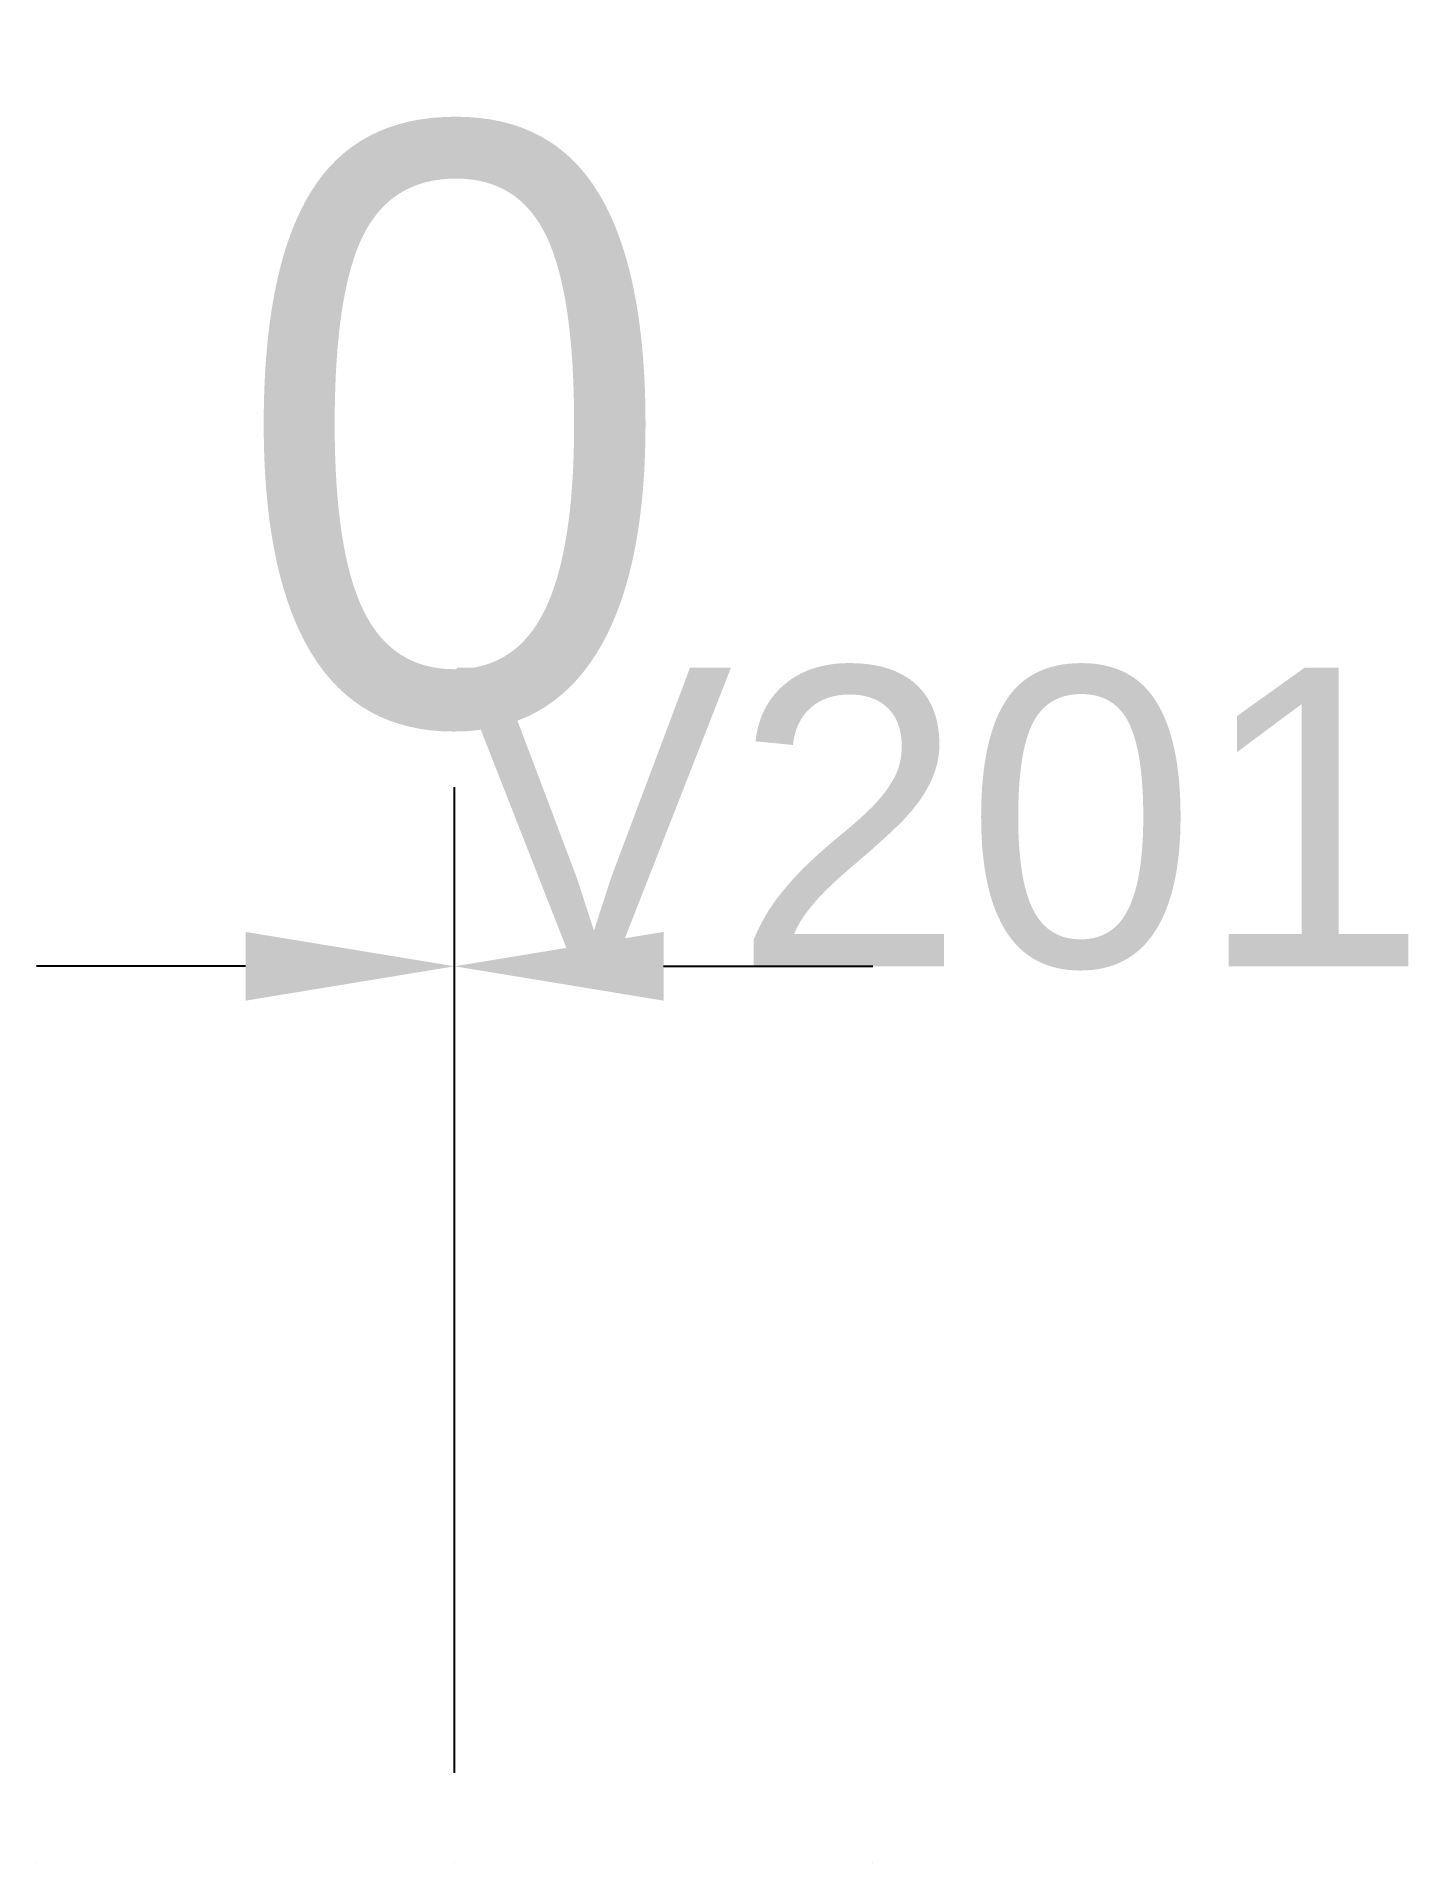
# Model space of a CAD drawing. Header units: metres. Extents: x 12788.6 to 12811.6, y 13159 to 13189.6.
import ezdxf

# ---------------------------------------------------------------- set-up
doc = ezdxf.new("R2010")
doc.units = ezdxf.units.M
for name, color, linetype in [('COTA', 241, 'CONTINUOUS'), ('NOMENCLATURA', 7, 'CONTINUOUS'), ('Painéis', 200, 'CONTINUOUS'), ('REAPROVEITAMENTO', 251, 'CONTINUOUS'), ('SARR_2.2x7', 40, 'CONTINUOUS')]:
    doc.layers.add(name, color=color, linetype=linetype)
doc.styles.add('STR_STANDARD', font='arial.ttf')
doc.dimstyles.new('EZ DXF', dxfattribs={"dimtxt": 10, "dimasz": 3.5, "dimexe": 3, "dimexo": 1.5, "dimgap": 1, "dimtad": 1, "dimdec": 1, "dimdsep": 46, "dimcen": 2.5, "dimazin": 3, "dimtfac": 1, "dimtmove": 0, "dimatfit": 3})

msp = doc.modelspace()

# ---------------------------------------------------------------- hatches: boundary and pattern name
at = {"layer": 'REAPROVEITAMENTO'}
h = msp.add_hatch(dxfattribs=at)
h.set_pattern_fill('ANSI31', scale=0.5)
h.paths.add_polyline_path([(12795.5914, 13158.9905), (12795.5914, 13158.9905), (12795.5914, 13158.9905), (12795.5914, 13158.9905)])

# ---------------------------------------------------------------- linework, layer by layer
at = {"layer": 'Painéis'}
msp.add_lwpolyline([(12795.5914, 13158.9905), (12795.5914, 13158.9905)], close=True, dxfattribs=at)
msp.add_lwpolyline([(12795.5914, 13158.9905), (12795.5914, 13158.9905)], close=True, dxfattribs=at)
msp.add_lwpolyline([(12795.5914, 13158.9905), (12795.5914, 13158.9905)], close=True, dxfattribs=at)
msp.add_lwpolyline([(12795.5914, 13158.9905), (12795.5914, 13158.9905)], close=True, dxfattribs=at)
at = {"layer": 'SARR_2.2x7'}
for p, q in [((12788.5914, 13158.9905), (12788.5914, 13158.9905)), ((12802.5914, 13158.9905), (12802.5914, 13158.9905))]:
    msp.add_line(p, q, dxfattribs=at)

# ---------------------------------------------------------------- texts
at = {"layer": 'NOMENCLATURA', "style": 'STR_STANDARD'}
msp.add_text('V201', height=5, dxfattribs=at).set_placement((12795.5914, 13173.9905))

# ---------------------------------------------------------------- dimensions: what is measured, and where the dimension line sits
at = {"layer": 'COTA'}
msp.add_linear_dim(base=(12795.5914, 13173.9905), p1=(12795.5914, 13158.9905), p2=(12795.5914, 13158.9905), dimstyle='EZ DXF', dxfattribs=at).render()

doc.saveas('drawing.dxf')
